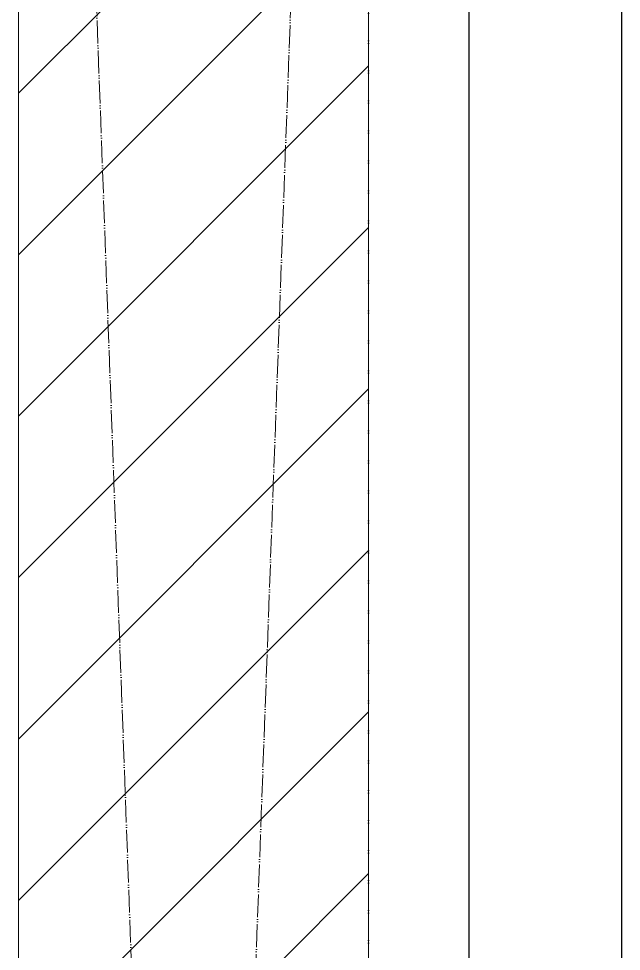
# Model space of a CAD drawing. Header units: millimetres. Extents: x -10051 to 73829, y -4843 to 44223.
# Drawn here: x 35635 to 36031, y 6539 to 7152 of the extents above; entities that cross this region are included whole.
import ezdxf

# ---------------------------------------------------------------- set-up
doc = ezdxf.new("R2010")
doc.units = ezdxf.units.MM
doc.linetypes.add('ADSK_Штрихпунктирная 2 точки_ш15 п1_5 п1_5 п1_5', pattern=[19.5, 15, -1.5, 0, -1.5, 0, -1.5])
doc.layers.add('Линии', color=7, linetype='Continuous', lineweight=9, true_color=0x00a600)
doc.layers.add('Потолки', color=7, linetype='Continuous', lineweight=9)
doc.layers.add('Потолки штриховка', color=7, linetype='Continuous', lineweight=9)

msp = doc.modelspace()

# ---------------------------------------------------------------- hatches: boundary and pattern name
at = {"layer": 'Потолки штриховка', "lineweight": 18, "true_color": 0x787878}
h = msp.add_hatch(dxfattribs=at)
h.set_pattern_fill('FP_47', color=8, style=0, pattern_type=2)
h.set_pattern_definition([(45, (0, 0), (-53.03301, 53.03301), [])])
h.paths.add_polyline_path([(35864.835, 4815.238), (35864.835, 8216.238), (35634.835, 8216.238), (35634.835, 4815.238)])

# ---------------------------------------------------------------- linework, layer by layer
at = {"layer": 'Линии', "color": 7, "linetype": 'ADSK_Штрихпунктирная 2 точки_ш15 п1_5 п1_5 п1_5'}
for p, q in [((35634.835, 2253.428), (35634.835, 8565.209)), ((35864.835, 8565.209), (35634.835, 2253.428)), ((35864.835, 2253.428), (35634.835, 8565.209)), ((35864.835, 2253.428), (35864.835, 8565.209))]:
    msp.add_line(p, q, dxfattribs=at)
at = {"layer": 'Линии', "color": 5, "lineweight": 30, "true_color": 0x0000ff}
for p, q in [((35930.93, 5950.959), (35930.93, 7370.959)), ((36030.93, 7370.959), (36030.93, 5950.959))]:
    msp.add_line(p, q, dxfattribs=at)
at = {"layer": 'Потолки'}
for p, q in [((35634.835, 4815.238), (35634.835, 8216.238)), ((35864.835, 8216.238), (35864.835, 4815.238))]:
    msp.add_line(p, q, dxfattribs=at)

doc.saveas('drawing.dxf')
